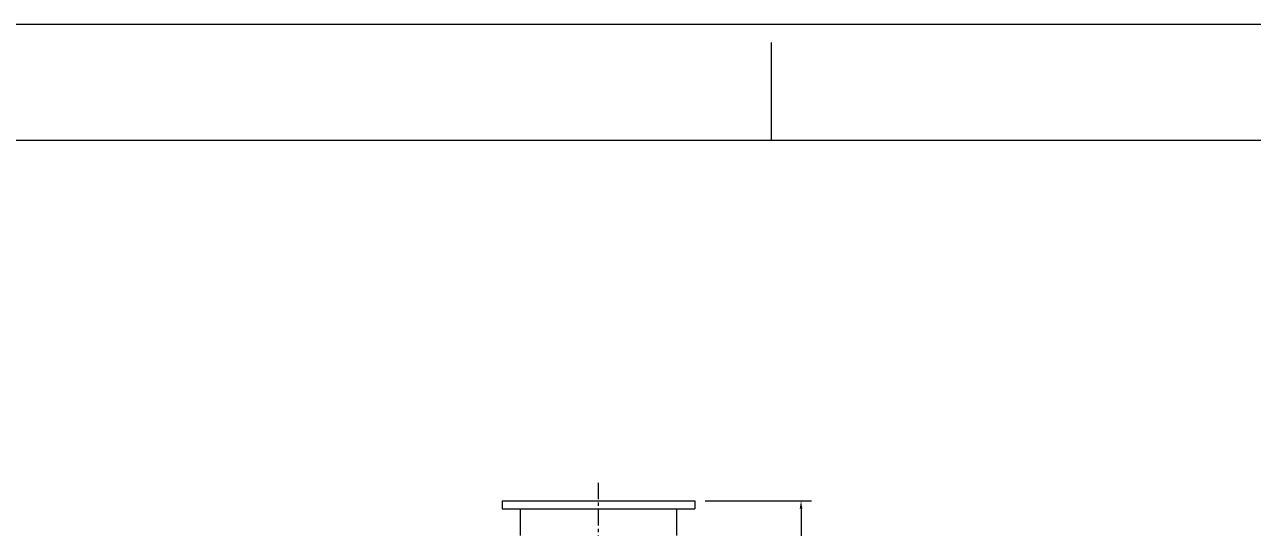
# Model space of a CAD drawing. Header units: inches. Extents: x 0 to 31702, y 0 to 24154.
# Drawn here: x 3602 to 10709, y 21243 to 24154 of the extents above; entities that cross this region are included whole.
import ezdxf
from ezdxf.enums import TextEntityAlignment as Align

# ---------------------------------------------------------------- set-up
doc = ezdxf.new("R2010")
doc.units = ezdxf.units.IN
doc.header["$MEASUREMENT"] = 0
doc.linetypes.add('CENTER', pattern=[50.8, 31.75, -6.35, 6.35, -6.35])
doc.layers.get('Defpoints').update_dxf_attribs({"lineweight": 5})
doc.layers.add('CAXA1', color=5, linetype='CENTER', lineweight=5)
doc.layers.add('Title Block', color=7, linetype='Continuous', lineweight=5)
doc.styles.add('ACANSTS', font='romans.shx', dxfattribs={"height": 1})
doc.styles.add('Roman', font='arial.ttf')
doc.styles.get("Standard").update_dxf_attribs({"font": 'arial.ttf'})
doc.dimstyles.new('ISO-25', dxfattribs={"dimscale": 30, "dimtxt": 1.5, "dimasz": 1.5, "dimexe": 2, "dimexo": 2, "dimtad": 1, "dimtih": 1, "dimtoh": 1, "dimdec": 1, "dimlfac": 0.03937, "dimdsep": 46, "dimtxsty": 'Standard', "dimcen": 2.5, "dimclrd": 7, "dimclre": 7, "dimclrt": 7, "dimadec": 0, "dimazin": 0, "dimtfac": 1, "dimtdec": 1, "dimtmove": 0, "dimatfit": 3, "dimfxl": 1, "dimlwd": 5, "dimlwe": 5, "dimarcsym": 0})

# ---------------------------------------------------------------- blocks, each defined once
blk = doc.blocks.new('*D26')
at = {"color": 7, "linetype": 'Continuous', "lineweight": 5, "transparency": 16777216}
for p, q in [((7542.6, 21397.7), (8156.7, 21397.7)), ((8096.7, 21352.7), (8096.7, 18600.5)), ((8096.7, 16512.7), (8096.7, 18394.5)), ((7912.4, 16467.7), (8156.7, 16467.7))]:
    blk.add_line(p, q, dxfattribs=at)
at = {"color": 7, "transparency": 16777216}
for points in [[(8089.2, 21352.7), (8104.2, 21352.7), (8096.7, 21397.7)], [(8089.2, 16512.7), (8104.2, 16512.7), (8096.7, 16467.7)]]:
    blk.add_solid(points, dxfattribs=at)
at = {"layer": 'Defpoints', "color": 0, "transparency": 16777216}
for p in [(7482.6, 21397.7), (8096.7, 21397.7), (7852.4, 16467.7)]:
    blk.add_point(p, dxfattribs=at)
at = {"color": 7, "lineweight": 5, "transparency": 16777216, "insert": (8096.7, 18497.5), "char_height": 165, "attachment_point": 5, "style": 'Roman'}
blk.add_mtext('194.1', dxfattribs=at)
blk = doc.blocks.new('LONE STAR BLOWER TITLE BLOCK (SIZE A)')
at = {"layer": 'Title Block', "lineweight": 15}
for p, q in [((23.625, 18), (0, 18)), ((5.9062, 17.5), (5.9062, 17.9219)), ((23.125, 17.5), (0.5, 17.5)), ((23.125, 17.5), (0.5, 17.5))]:
    blk.add_line(p, q, dxfattribs=at)
at = {"layer": 'Title Block', "lineweight": 15, "style": 'ACANSTS'}
for tag, p, height in [('DRAWN_DATE', (15.8526, 2.3021), 0.135), ('DRAWN_BY', (14.7817, 2.2896), 0.135), ('DRAWING_SUBTITLE', (17.7236, 1.9768), 0.2025), ('CHECKED_BY', (14.804, 1.9438), 0.135), ('CHECK_DATE', (15.8339, 1.9487), 0.135), ('DRAWING_SUBTITLE', (17.7211, 1.5494), 0.2025), ('ENGINEER', (14.7979, 1.6123), 0.135), ('ENG_DATE', (15.8249, 1.6112), 0.135), ('MANUFACTURING', (14.7936, 1.2748), 0.135), ('MFG_DATE', (15.826, 1.2778), 0.135), ('CONTROL', (14.7936, 0.9373), 0.135), ('CONTROL_DATE', (15.826, 0.9403), 0.135), ('CAGE_CODE', (17.9275, 0.9163), 0.135), ('MODEL_FILE_NAME', (9.0607, 0.6111), 0.135), ('APPROVED_BY', (14.7823, 0.5726), 0.135), ('APPROVAL_DATE', (15.8177, 0.5698), 0.135)]:
    blk.add_attdef(tag, p, '', height=height, dxfattribs=at)
at = {"layer": 'Title Block', "lineweight": 15, "style": 'Roman', "flags": 8}
for tag, height, p in [('DWG_NUMBER', 0.2812, (19.0664, 1.1474)), ('SCALE', 0.135, (18.1035, 0.7041)), ('SHEETNUMBER', 0.135, (21.2556, 0.7041)), ('TOTA_SHEETS', 0.135, (21.8939, 0.7016))]:
    blk.add_attdef(tag, text='', height=height, dxfattribs=at).set_placement(p, align=Align.TOP_LEFT)
at = {"layer": 'Title Block', "lineweight": 15, "style": 'ACANSTS'}
blk.add_attdef('REVISION', text='', height=0.135, dxfattribs=at).set_placement((22.8495, 0.8933), align=Align.CENTER)

msp = doc.modelspace()

# ---------------------------------------------------------------- linework, layer by layer
at = {"color": 7, "lineweight": 5}
for p, q in [((6367.62, 21397.71), (7482.62, 21397.71)), ((6367.62, 21397.71), (6367.62, 21351.71)), ((7482.62, 21397.71), (7482.62, 21351.71)), ((6367.62, 21351.71), (7482.62, 21351.71)), ((6470.23, 21351.71), (6470.23, 21197.71)), ((7375.12, 21351.71), (7375.12, 21197.71))]:
    msp.add_line(p, q, dxfattribs=at)
at = {"layer": 'CAXA1', "linetype": 'CENTER', "lineweight": 5, "ltscale": 3}
msp.add_line((6925.12, 18510.71), (6925.12, 21513.49), dxfattribs=at)

# ---------------------------------------------------------------- block references
at = {"xscale": 1341.885352952126, "yscale": 1341.885352952126, "zscale": 1341.885352952126}
msp.add_blockref('LONE STAR BLOWER TITLE BLOCK (SIZE A)', (0.06, 0.07), dxfattribs=at)

# ---------------------------------------------------------------- dimensions: what is measured, and where the dimension line sits
at = {"color": 7, "lineweight": 5}
dim = msp.add_linear_dim(base=(8096.71, 21397.71), p1=(7852.35, 16467.71), p2=(7482.62, 21397.71), angle=90, dimstyle='ISO-25', override={"dimtxt": 5.5, "dimpost": '\\X', "dimtxsty": 'Roman', "dimtmove": 1}, dxfattribs=at)
dim.commit()
dim.dimension.update_dxf_attribs({"geometry": '*D26', "text_midpoint": (8096.71, 18497.53), "dimtype": 160})

doc.saveas('drawing.dxf')
